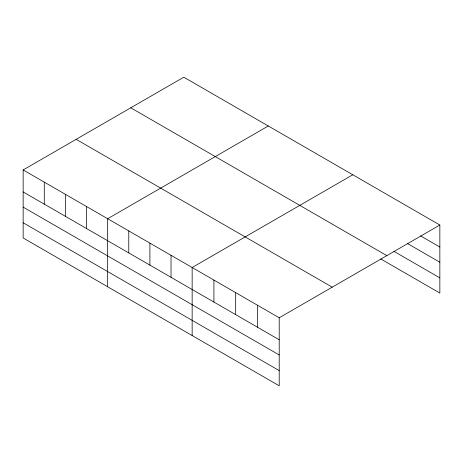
<?xml version="1.0" encoding="UTF-8"?>
<svg xmlns="http://www.w3.org/2000/svg" width="463" height="463" viewBox="0 0 463 463"><rect width="100%" height="100%" fill="white"/><g stroke="black" fill="none" stroke-linecap="round" stroke-linejoin="round"><path stroke-width="0.69" d="M279.212 354.959L279.212 317.774L23.15 169.938L23.15 237.965L279.212 385.806L279.212 354.959L23.15 207.123M23.15 169.938L183.788 77.194L439.85 225.035L439.85 293.062L380.771 258.956M268.285 125.982L107.653 218.727L107.653 286.753M352.789 174.771L192.151 267.51L192.151 335.542M279.212 317.774L439.85 225.035M420.572 235.899L439.85 247.028M407.515 243.55L439.85 262.22M393.834 251.299L439.85 277.869M130.774 107.804L386.842 255.64M76.158 139.334L332.226 287.17M23.15 191.931L279.212 339.767M23.15 222.778L279.212 370.614M257.445 305.21L257.445 327.202M235.684 292.645L235.684 314.637M213.918 280.074L213.918 302.073M171.026 255.316L171.026 277.308M149.902 243.116L149.902 265.114M128.778 230.921L128.778 252.914M86.523 206.527L86.523 228.519M65.399 194.333L65.399 216.325M44.274 182.133L44.274 204.131"/></g></svg>
